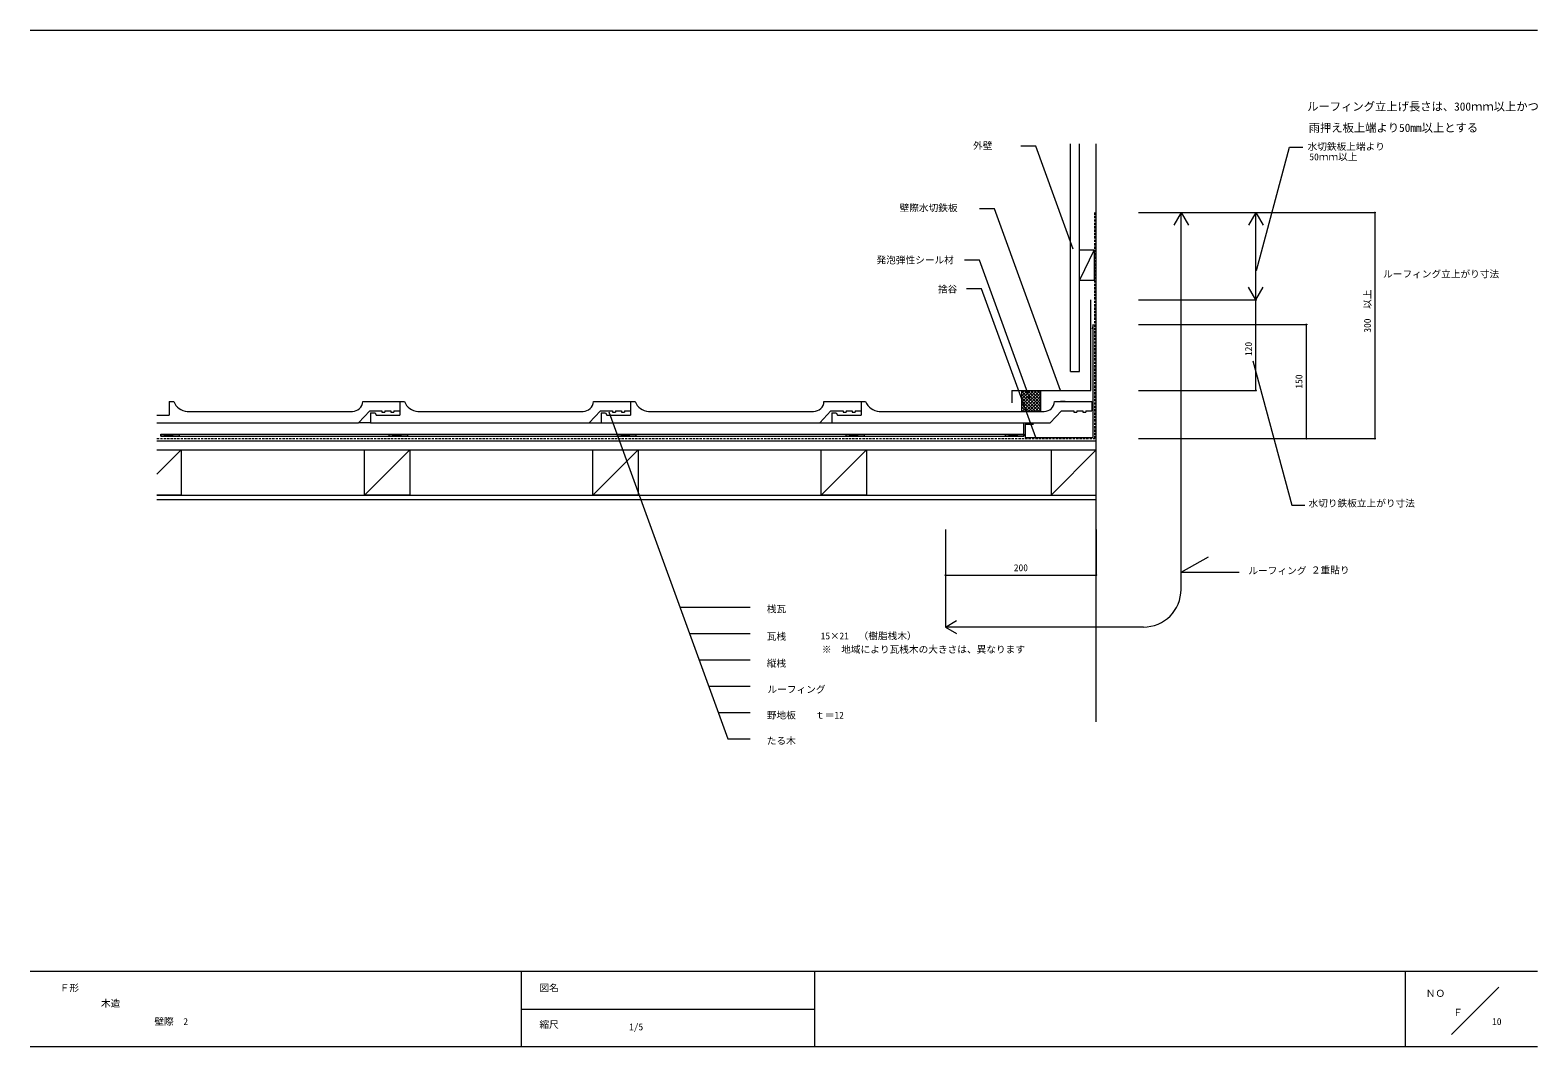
# Model space of a CAD drawing. Units: millimetres, scale not verified, with parts at other scales. Extents: x -198 to 203, y -140 to 130.
import ezdxf
from ezdxf.enums import TextEntityAlignment as Align

# ---------------------------------------------------------------- set-up
doc = ezdxf.new("R2010")
doc.units = ezdxf.units.MM
doc.header["$LTSCALE"] = 0.5
doc.header["$PDMODE"] = 32
doc.header["$PDSIZE"] = 0.25
doc.linetypes.add('DASHED1', pattern=[1.8, 1.2, -0.6])
for name, color, linetype, lineweight in [('0-0', 7, 'Continuous', 18), ('0-1', 7, 'Continuous', 18), ('1-0', 7, 'Continuous', 18), ('1-1', 3, 'Continuous', 18), ('1-2', 7, 'Continuous', 18), ('1-3', 7, 'Continuous', 18)]:
    doc.layers.add(name, color=color, linetype=linetype, lineweight=lineweight)
doc.styles.add('ＭＳ ゴシック', font='')
doc.styles.get('ＭＳ ゴシック').set_extended_font_data('MS Gothic')

msp = doc.modelspace()

# ---------------------------------------------------------------- linework, layer by layer
at = {"layer": '0-0', "color": 5}
for p, q in [((-197.5676, 130.0135), (202.4324, 130.0135)), ((202.4324, -119.9865), (-197.5676, -119.9865)), ((-67.2973, -119.9865), (-67.2973, -139.9865)), ((10.5405, -119.9865), (10.5405, -139.9865)), ((167.4325, -139.9865), (167.4325, -119.9865)), ((192.1622, -124.1757), (179.5946, -136.7432)), ((-67.2973, -129.9865), (10.5405, -129.9865))]:
    msp.add_line(p, q, dxfattribs=at)
at = {"layer": '0-1'}
for p, q in [((-25.1507, -23.2242), (-6.4865, -23.2242)), ((-22.6029, -30.2242), (-6.4865, -30.2242)), ((-20.0551, -37.2242), (-6.4865, -37.2242)), ((-17.5073, -44.2242), (-6.4865, -44.2242)), ((-14.9595, -51.2242), (-6.4865, -51.2242))]:
    msp.add_line(p, q, dxfattribs=at)
at = {"layer": '1-0'}
for p, q in [((78.5193, 39.3595), (78.5193, 99.7768)), ((80.9193, 39.3595), (80.9193, 99.7768)), ((85.3405, -53.6351), (85.3405, 99.7768)), ((84.7949, 71.6295), (84.7949, 63.6295)), ((80.9193, 63.6295), (84.7949, 63.6295)), ((78.5193, 39.3595), (80.9193, 39.3595)), ((65.5256, 34.3595), (65.5256, 28.7595)), ((65.5256, 29.4449), (70.4402, 34.3595)), ((65.5256, 30.2934), (69.5917, 34.3595)), ((65.5256, 31.1419), (68.7432, 34.3595)), ((65.5256, 31.9905), (67.8946, 34.3595)), ((65.5256, 32.839), (67.0461, 34.3595)), ((65.5256, 33.6875), (66.1976, 34.3595)), ((65.5256, 34.1794), (70.5256, 29.1794)), ((65.5256, 33.3309), (70.097, 28.7595)), ((65.5256, 32.4824), (69.2485, 28.7595)), ((65.6887, 28.7595), (70.5256, 33.5963)), ((66.1941, 34.3595), (70.5256, 30.0279)), ((66.5373, 28.7595), (70.5256, 32.7478)), ((67.0426, 34.3595), (70.5256, 30.8764)), ((67.8911, 34.3595), (70.5256, 31.7249)), ((68.7396, 34.3595), (70.5256, 32.5735)), ((69.5881, 34.3595), (70.5256, 33.422)), ((70.4367, 34.3595), (70.5256, 34.2705)), ((70.5256, 34.3595), (70.5256, 28.7595)), ((65.5256, 31.6338), (68.4, 28.7595)), ((65.5256, 30.7853), (67.5515, 28.7595)), ((65.5256, 29.9368), (66.703, 28.7595)), ((65.5256, 29.0883), (65.8545, 28.7595)), ((67.3858, 28.7595), (70.5256, 31.8993)), ((68.2343, 28.7595), (70.5256, 31.0508)), ((69.0828, 28.7595), (70.5256, 30.2023)), ((69.9314, 28.7595), (70.5256, 29.3537)), ((-163.9153, 20.9595), (85.3405, 20.9595)), ((-162.8594, 22.7595), (-158.0595, 22.1595)), ((-162.8594, 22.7595), (66.0871, 22.7595)), ((-102.2595, 22.7595), (-97.4595, 22.1595)), ((-41.6595, 22.7595), (-36.8595, 22.1595)), ((18.9405, 22.7595), (23.7405, 22.1595)), ((61.2871, 22.7595), (66.0871, 22.1595)), ((-157.4595, 18.5595), (-163.9153, 12.1037)), ((-163.9153, 18.5595), (-157.4595, 18.5595)), ((-163.9153, 18.5595), (85.3405, 18.5595)), ((-157.4595, 18.5595), (-157.4595, 6.5595)), ((-96.8595, 18.5595), (-108.8595, 6.5595)), ((-36.2595, 18.5595), (-48.2595, 6.5595)), ((24.3405, 18.5595), (12.3405, 6.5595)), ((73.3405, 18.5595), (73.3405, 6.5595)), ((85.3405, 18.5595), (73.3405, 6.5595)), ((-157.4595, 6.5595), (-163.9153, 6.5595)), ((-163.9153, 6.5595), (85.3405, 6.5595)), ((-163.9153, 5.3595), (85.3405, 5.3595))]:
    msp.add_line(p, q, dxfattribs=at)
at = {"layer": '1-0', "color": 3, "linetype": 'DASHED1'}
for p, q in [((84.9193, 21.5595), (84.9193, 81.5595)), ((-163.9153, 21.5595), (84.9193, 21.5595))]:
    msp.add_line(p, q, dxfattribs=at)
at = {"layer": '1-0', "color": 2}
for p, q in [((83.9291, 34.3595), (83.9291, 58.3595)), ((62.9291, 34.3595), (62.9291, 31.0625)), ((62.9291, 34.3595), (83.9291, 34.3595)), ((66.4699, 25.3715), (66.4699, 21.8423)), ((66.4699, 25.3715), (68.6486, 25.3715)), ((66.4699, 21.8423), (84.4699, 21.8423))]:
    msp.add_line(p, q, dxfattribs=at)
at = {"layer": '1-0', "color": 3}
for p, q in [((-162.8594, 25.7595), (-110.4595, 25.7595)), ((-107.2595, 25.7595), (-49.2595, 25.7595)), ((-46.0595, 25.7595), (11.9405, 25.7595)), ((-46.0595, 25.7595), (11.9405, 25.7595)), ((15.1405, 25.7595), (73.1405, 25.7595)), ((15.1405, 25.7595), (73.1405, 25.7595))]:
    msp.add_line(p, q, dxfattribs=at)
at = {"layer": '1-0'}
for points in [[(80.9193, 71.6295), (84.7949, 71.6295), (80.9193, 63.6295)], [(-162.8594, 22.1595), (66.0871, 22.1595), (66.0871, 25.7595)], [(-162.8594, 22.7595), (-162.8594, 22.1595), (-162.8594, 22.7595)], [(-162.8594, 22.7595), (-158.0595, 22.7595), (-158.0595, 22.1595), (-162.8594, 22.1595)]]:
    msp.add_lwpolyline(points, dxfattribs=at)
at = {"layer": '1-0', "color": 2}
msp.add_lwpolyline([(84.4699, 21.8423), (84.4699, 51.8423), (84.2414, 50.7023)], dxfattribs=at)
at = {"layer": '1-0'}
for points in [[(-102.2595, 22.1595), (-102.2595, 22.7595), (-97.4595, 22.7595), (-97.4595, 22.1595)], [(-41.6595, 22.1595), (-41.6595, 22.7595), (-36.8595, 22.7595), (-36.8595, 22.1595)], [(18.9405, 22.1595), (18.9405, 22.7595), (23.7405, 22.7595), (23.7405, 22.1595)], [(61.2871, 22.1595), (61.2871, 22.7595), (66.0871, 22.7595), (66.0871, 22.1595)], [(-108.8595, 6.5595), (-108.8595, 18.5595), (-96.8595, 18.5595), (-96.8595, 6.5595)], [(-48.2595, 6.5595), (-48.2595, 18.5595), (-36.2595, 18.5595), (-36.2595, 6.5595)], [(12.3405, 6.5595), (12.3405, 18.5595), (24.3405, 18.5595), (24.3405, 6.5595)]]:
    msp.add_lwpolyline(points, close=True, dxfattribs=at)
at = {"layer": '1-1'}
for p, q in [((-160.6595, 31.3595), (-160.6595, 27.7595)), ((-160.6595, 31.3595), (-159.4595, 31.3595)), ((-155.8594, 28.7595), (-112.0595, 28.7595)), ((-107.4595, 28.9595), (-110.4595, 25.7595)), ((-109.3217, 31.3595), (-99.4595, 31.3595)), ((-107.4595, 28.9595), (-104.2595, 28.9595)), ((-107.2595, 28.3595), (-107.2595, 25.7595)), ((-107.2595, 28.3595), (-106.0595, 28.3595)), ((-106.0595, 28.3595), (-105.7754, 27.7595)), ((-104.2595, 28.9595), (-104.2595, 28.5595)), ((-104.2595, 28.5595), (-103.4595, 28.5595)), ((-103.4595, 28.9595), (-103.4595, 28.5595)), ((-103.4595, 28.9595), (-101.8595, 28.9595)), ((-101.8595, 28.9595), (-101.8595, 28.5595)), ((-101.8595, 28.5595), (-101.0595, 28.5595)), ((-101.0595, 28.9595), (-101.0595, 28.5595)), ((-101.0595, 28.9595), (-99.4595, 28.9595)), ((-99.4595, 31.3595), (-99.4595, 28.9595)), ((-99.4595, 31.3595), (-99.4595, 27.7595)), ((-99.4595, 31.3595), (-98.2594, 31.3595)), ((-94.6595, 28.7595), (-50.8595, 28.7595)), ((-46.2595, 28.9595), (-49.2595, 25.7595)), ((-48.1217, 31.3595), (-38.2595, 31.3595)), ((-46.2595, 28.9595), (-43.0595, 28.9595)), ((-46.0595, 28.3595), (-46.0595, 25.7595)), ((-46.0595, 28.3595), (-44.8595, 28.3595)), ((-44.8595, 28.3595), (-44.5754, 27.7595)), ((-43.0595, 28.9595), (-43.0595, 28.5595)), ((-43.0595, 28.5595), (-42.2595, 28.5595)), ((-42.2595, 28.9595), (-42.2595, 28.5595)), ((-42.2595, 28.9595), (-40.6595, 28.9595)), ((-40.6595, 28.9595), (-40.6595, 28.5595)), ((-40.6595, 28.5595), (-39.8595, 28.5595)), ((-39.8595, 28.9595), (-39.8595, 28.5595)), ((-39.8595, 28.9595), (-38.2595, 28.9595)), ((-38.2595, 31.3595), (-38.2595, 28.9595)), ((-38.2595, 31.3595), (-38.2595, 27.7595)), ((-38.2595, 31.3595), (-37.0595, 31.3595)), ((-33.4595, 28.7595), (10.3405, 28.7595)), ((14.9405, 28.9595), (11.9405, 25.7595)), ((13.0783, 31.3595), (22.9405, 31.3595)), ((14.9405, 28.9595), (18.1405, 28.9595)), ((15.1405, 28.3595), (15.1405, 25.7595)), ((15.1405, 28.3595), (16.3405, 28.3595)), ((16.3405, 28.3595), (16.6246, 27.7595)), ((18.1405, 28.9595), (18.1405, 28.5595)), ((18.1405, 28.5595), (18.9405, 28.5595)), ((18.9405, 28.9595), (18.9405, 28.5595)), ((18.9405, 28.9595), (20.5405, 28.9595)), ((20.5405, 28.9595), (20.5405, 28.5595)), ((20.5405, 28.5595), (21.3405, 28.5595)), ((21.3405, 28.9595), (21.3405, 28.5595)), ((21.3405, 28.9595), (22.9405, 28.9595)), ((22.9405, 31.3595), (22.9405, 28.9595)), ((22.9405, 31.3595), (22.9405, 27.7595)), ((22.9405, 31.3595), (24.1405, 31.3595)), ((27.7405, 28.7595), (71.5405, 28.7595)), ((76.1405, 28.9595), (73.1405, 25.7595)), ((74.2783, 31.3595), (84.1405, 31.3595)), ((77.0374, 31.3595), (75.8374, 31.3595)), ((76.1405, 28.9595), (79.3405, 28.9595)), ((79.3405, 28.9595), (79.3405, 28.5595)), ((79.3405, 28.5595), (80.1405, 28.5595)), ((80.1405, 28.9595), (80.1405, 28.5595)), ((80.1405, 28.9595), (81.7405, 28.9595)), ((81.7405, 28.9595), (81.7405, 28.5595)), ((81.7405, 28.5595), (82.5405, 28.5595)), ((82.5405, 28.9595), (82.5405, 28.5595)), ((82.5405, 28.9595), (84.1405, 28.9595)), ((84.1405, 31.3595), (84.1405, 28.9595)), ((84.1405, 31.3595), (84.1405, 28.9595)), ((-163.9153, 27.7595), (-160.6595, 27.7595)), ((-163.9153, 25.7595), (-110.4595, 25.7595)), ((-107.2595, 25.7595), (-49.2595, 25.7595)), ((-105.7754, 27.7595), (-99.4595, 27.7595)), ((-44.5754, 27.7595), (-38.2595, 27.7595)), ((16.6246, 27.7595), (22.9405, 27.7595))]:
    msp.add_line(p, q, dxfattribs=at)
at = {"layer": '1-1', "color": 7}
for p, q in [((-107.2595, 25.7595), (-110.4595, 25.7595)), ((-49.2595, 25.7595), (-46.0595, 25.7595)), ((11.9405, 25.7595), (15.1405, 25.7595))]:
    msp.add_line(p, q, dxfattribs=at)
at = {"layer": '1-1'}
for centre, radius, start, end in [((-155.6133, 32.8925), 4.1404, 201.73239, 266.59201), ((-112.0641, 31.5058), 2.7464, 270.09653, 356.9456), ((-94.4133, 32.8925), 4.1404, 201.73239, 266.59201), ((-50.8641, 31.5058), 2.7464, 270.09653, 356.9456), ((-33.2134, 32.8925), 4.1404, 201.73239, 266.59201), ((10.3359, 31.5058), 2.7464, 270.09653, 356.9456), ((27.9867, 32.8925), 4.1404, 201.73239, 266.59201), ((71.5359, 31.5058), 2.7464, 270.09653, 356.9456)]:
    msp.add_arc(centre, radius, start, end, dxfattribs=at)
at = {"layer": '1-2'}
msp.add_lwpolyline([(-44.0389, 28.6708), (-12.4117, -58.2242), (-6.4865, -58.2242)], dxfattribs=at)
at = {"layer": '1-3'}
for p, q in [((69.2923, 99.1627), (65.2923, 99.1627)), ((79.2215, 71.8825), (69.2923, 99.1627)), ((58.3103, 82.515), (54.3103, 82.515)), ((75.8374, 34.3595), (58.3103, 82.515)), ((96.5147, 81.5595), (159.2601, 81.5595)), ((107.8378, 81.5595), (105.8855, 78.1779)), ((107.8378, 81.5595), (109.7902, 78.1779)), ((107.8378, -18.5), (107.8378, 81.5595)), ((127.6933, 81.5595), (129.6456, 78.1779)), ((159.2601, 81.5595), (159.2601, 21.5595)), ((54.3595, 68.9363), (50.3595, 68.9363)), ((67.9258, 31.6632), (54.3595, 68.9363)), ((54.9139, 61.2794), (50.9139, 61.2794)), ((69.2678, 21.8423), (54.9139, 61.2794)), ((127.6933, 58.3595), (125.741, 61.741)), ((127.6933, 58.3595), (129.6456, 61.741)), ((96.5147, 58.3595), (127.6933, 58.3595)), ((127.6933, 34.3595), (127.6933, 56.3595)), ((96.5147, 51.8423), (141.0811, 51.8423)), ((141.0811, 21.5595), (141.0811, 51.8423)), ((96.5147, 34.3595), (127.6933, 34.3595)), ((96.5147, 21.5595), (159.2601, 21.5595)), ((96.5147, 21.5595), (141.0811, 21.5595)), ((45.3405, -2.5541), (45.3405, -14.7162)), ((85.3405, -2.5541), (85.3405, -14.7162)), ((107.8378, -13.9054), (115.1351, -9.8514)), ((45.3405, -14.7162), (85.3405, -14.7162)), ((45.3405, -14.7162), (45.3405, -28.5)), ((107.8378, -13.9054), (123.2432, -13.9054)), ((45.3405, -28.5), (48.2783, -26.8039)), ((45.3405, -28.5), (48.2783, -30.1961)), ((97.8378, -28.5), (45.3405, -28.5))]:
    msp.add_line(p, q, dxfattribs=at)
at = {"layer": '1-3', "color": 5}
msp.add_line((202.4324, -139.9865), (-197.5676, -139.9865), dxfattribs=at)
at = {"layer": '1-3'}
for points in [[(127.8536, 66.2109), (136.6286, 98.9596), (140.138, 98.9596)], [(127.6933, 56.3595), (127.6933, 81.5595), (125.741, 78.1779)], [(126.9086, 42.2091), (137.1928, 3.828), (140.705, 3.828)]]:
    msp.add_lwpolyline(points, dxfattribs=at)
msp.add_arc((97.8378, -18.5), 10, 270, 0, dxfattribs=at)
for p in [(159.2601, 81.5595), (127.6933, 58.3595), (141.0811, 51.8423), (127.6933, 34.3595), (141.0811, 21.5595), (159.2601, 21.5595), (45.3405, -14.7162), (85.3405, -14.7162)]:
    msp.add_point(p, dxfattribs=at)

# ---------------------------------------------------------------- texts
at = {"layer": '0-0', "style": 'ＭＳ ゴシック'}
for s, p in [('Ｆ形', (-189.7297, -125.7973)), ('図名', (-62.4324, -125.7973)), ('木造', (-178.7681, -129.91)), ('ＮＯ', (172.7778, -127.2561)), ('Ｆ', (179.9906, -132.3213)), ('壁際\u30002', (-164.6024, -134.7264)), ('縮尺', (-62.4324, -135.527)), ('1/5', (-38.6278, -136.1375)), ('10', (190.3715, -134.735))]:
    msp.add_text(s, height=1.833, dxfattribs=at).set_placement(p, align=Align.BOTTOM_LEFT)
at = {"layer": '0-1', "style": 'ＭＳ ゴシック'}
for s, p in [('桟瓦', (-2.0912, -25.1675)), ('縦桟', (-2.0912, -39.6025)), ('野地板\u3000\u3000ｔ＝12', (-2.0912, -53.3737)), ('たる木', (-2.0912, -60.1764))]:
    msp.add_text(s, height=1.833, dxfattribs=at).set_placement(p, align=Align.BOTTOM_LEFT)
at = {"layer": '1-3', "style": 'ＭＳ ゴシック'}
for s, height, p in [('ルーフィング立上げ長さは、300ｍｍ以上かつ', 2.199, (141.3097, 107.9666)), ('雨押え板上端より50mm以上とする', 2.199, (141.6963, 102.3195)), ('外壁', 1.833, (52.641, 97.8849)), ('水切鉄板上端より', 1.833, (141.4081, 97.6238)), ('50ｍｍ以上', 1.833, (141.895, 94.8971)), ('壁際水切鉄板', 1.833, (33.1417, 81.3331)), ('発泡弾性シール材', 1.833, (27.0198, 67.5022)), ('ルーフィング立上がり寸法', 1.833, (161.4518, 63.7844)), ('捨谷', 1.833, (43.3278, 59.7504)), ('水切り鉄板立上がり寸法', 1.833, (141.6499, 2.899)), ('200', 1.833, (63.4655, -14.2162)), ('ルーフィング', 1.833, (125.7007, -15.0043)), ('２重貼り', 1.833, (142.2879, -14.8417)), ('瓦桟', 1.833, (-2.0912, -32.468)), ('15×21\u3000（樹脂桟木）', 1.833, (12.2162, -32.3249)), ('※\u3000地域により瓦桟木の大きさは、異なります', 1.833, (12.5241, -35.9146)), ('ルーフィング', 1.833, (-1.9096, -46.532))]:
    msp.add_text(s, height=height, dxfattribs=at).set_placement(p, align=Align.BOTTOM_LEFT)
for s, p in [('300\u3000以上', (158.7601, 49.6845)), ('120', (127.1933, 43.4845)), ('150', (140.5811, 34.8259))]:
    msp.add_text(s, height=1.833, rotation=90, dxfattribs=at).set_placement(p, align=Align.BOTTOM_LEFT)

doc.saveas('drawing.dxf')
